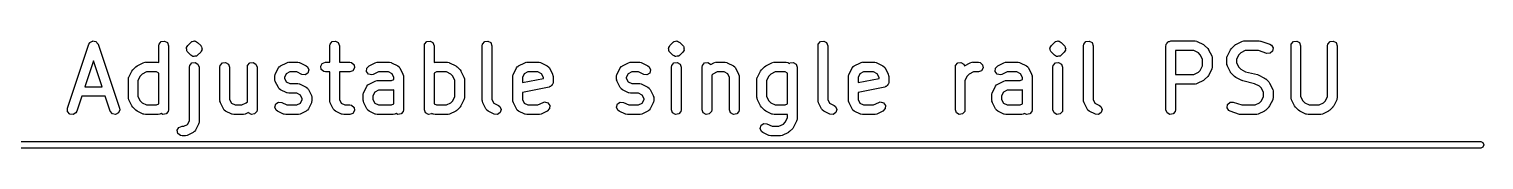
# Model space of a CAD drawing. Extents: x 58.1 to 150, y -119.5 to -80.4.
# Drawn here: x 126.35 to 149.05, y -82.05 to -80.38 of the extents above; entities that cross this region are included whole.
import ezdxf

# ---------------------------------------------------------------- set-up
doc = ezdxf.new("R2010")
doc.units = 0
doc.layers.add('BLACK', color=7, linetype='CONTINUOUS')

msp = doc.modelspace()

# ---------------------------------------------------------------- linework, layer by layer
at = {"layer": 'BLACK', "linetype": 'CONTINUOUS'}
for p, q in [((126.949, -81.4287), (127.282, -80.4287)), ((127.282, -80.4287), (127.295, -80.4058)), ((127.295, -80.4058), (127.297, -80.4046)), ((127.297, -80.4026), (127.318, -80.3913)), ((127.297, -80.4046), (127.297, -80.4026)), ((127.318, -80.3913), (127.339, -80.3789)), ((127.339, -80.3789), (127.341, -80.3792)), ((127.341, -80.3792), (127.343, -80.3782)), ((127.343, -80.3782), (127.366, -80.3829)), ((127.366, -80.3829), (127.389, -80.3864)), ((127.389, -80.3864), (127.391, -80.388)), ((127.391, -80.388), (127.393, -80.3885)), ((127.393, -80.3885), (127.408, -80.4071)), ((127.408, -80.4071), (127.423, -80.4248)), ((127.423, -80.4248), (127.423, -80.427)), ((127.423, -80.427), (127.425, -80.4287)), ((127.425, -80.4287), (127.758, -81.4287)), ((128.374, -80.4524), (128.378, -80.4267)), ((128.374, -80.7143), (128.374, -80.4524)), ((128.378, -80.4267), (128.411, -80.3874)), ((128.411, -80.3874), (128.462, -80.3785)), ((128.462, -80.3785), (128.506, -80.4042)), ((128.506, -80.4042), (128.524, -80.4524)), ((128.524, -80.4524), (128.524, -81.4524)), ((128.803, -80.4935), (128.806, -80.4873)), ((128.808, -80.5123), (128.803, -80.4935)), ((128.805, -80.4806), (128.816, -80.4646)), ((128.806, -80.4873), (128.805, -80.4806)), ((128.809, -80.5317), (128.808, -80.5123)), ((128.815, -80.5398), (128.809, -80.5317)), ((128.816, -80.543), (128.815, -80.5398)), ((128.816, -80.4646), (128.824, -80.447)), ((128.819, -80.5449), (128.816, -80.543)), ((128.824, -80.553), (128.819, -80.5449)), ((128.824, -80.447), (128.872, -80.3993)), ((128.872, -80.6007), (128.824, -80.553)), ((128.872, -80.3993), (128.88, -80.3937)), ((128.88, -80.3937), (128.882, -80.3909)), ((128.882, -80.3909), (128.885, -80.3901)), ((128.885, -80.39), (128.887, -80.3874)), ((128.885, -80.3901), (128.885, -80.39)), ((128.887, -80.3874), (128.889, -80.3871)), ((128.889, -80.3871), (128.893, -80.3844)), ((128.893, -80.3844), (128.913, -80.3827)), ((128.913, -80.3827), (128.932, -80.3777)), ((128.932, -80.3777), (128.935, -80.3791)), ((128.935, -80.3791), (128.938, -80.3785)), ((128.938, -80.3785), (128.941, -80.3802)), ((128.941, -80.3802), (128.944, -80.3799)), ((128.944, -80.3799), (128.96, -80.3911)), ((128.96, -80.3911), (128.978, -80.3993)), ((128.978, -80.3993), (129.026, -80.447)), ((129.026, -80.553), (128.978, -80.6007)), ((129.026, -80.447), (129.031, -80.4551)), ((129.034, -80.5354), (129.026, -80.553)), ((129.031, -80.4551), (129.034, -80.457)), ((129.034, -80.457), (129.035, -80.4602)), ((129.045, -80.5194), (129.034, -80.5354)), ((129.035, -80.4602), (129.041, -80.4683)), ((129.041, -80.4683), (129.042, -80.4877)), ((129.042, -80.4877), (129.047, -80.5065)), ((129.047, -80.5065), (129.044, -80.5127)), ((129.044, -80.5127), (129.045, -80.5194)), ((131.04, -80.4524), (131.045, -80.4267)), ((131.04, -80.7107), (131.04, -80.4524)), ((131.045, -80.4267), (131.078, -80.3874)), ((131.078, -80.3874), (131.129, -80.3785)), ((131.129, -80.3785), (131.173, -80.4042)), ((131.173, -80.4042), (131.19, -80.4524)), ((131.19, -80.4524), (131.19, -80.7107)), ((132.517, -80.4524), (132.521, -80.4267)), ((132.517, -81.4524), (132.517, -80.4524)), ((132.521, -80.4267), (132.554, -80.3874)), ((132.554, -80.3874), (132.605, -80.3785)), ((132.605, -80.3785), (132.649, -80.4042)), ((132.649, -80.4042), (132.667, -80.4524)), ((132.667, -80.4524), (132.667, -80.7147)), ((133.421, -80.4524), (133.426, -80.4267)), ((133.421, -81.3095), (133.421, -80.4524)), ((133.426, -80.4267), (133.459, -80.3874)), ((133.459, -80.3874), (133.509, -80.3785)), ((133.509, -80.3785), (133.554, -80.4042)), ((133.554, -80.4042), (133.571, -80.4524)), ((133.571, -80.4524), (133.571, -81.2918)), ((136.326, -80.4935), (136.329, -80.4873)), ((136.332, -80.5123), (136.326, -80.4935)), ((136.329, -80.4806), (136.34, -80.4646)), ((136.329, -80.4873), (136.329, -80.4806)), ((136.333, -80.5317), (136.332, -80.5123)), ((136.339, -80.5398), (136.333, -80.5317)), ((136.34, -80.543), (136.339, -80.5398)), ((136.34, -80.4646), (136.348, -80.447)), ((136.342, -80.5449), (136.34, -80.543)), ((136.348, -80.553), (136.342, -80.5449)), ((136.348, -80.447), (136.396, -80.3993)), ((136.396, -80.6007), (136.348, -80.553)), ((136.396, -80.3993), (136.404, -80.3937)), ((136.404, -80.3937), (136.406, -80.3909)), ((136.406, -80.3909), (136.409, -80.3901)), ((136.409, -80.39), (136.411, -80.3874)), ((136.409, -80.3901), (136.409, -80.39)), ((136.411, -80.3874), (136.413, -80.3871)), ((136.413, -80.3871), (136.417, -80.3844)), ((136.417, -80.3844), (136.437, -80.3827)), ((136.437, -80.3827), (136.455, -80.3777)), ((136.455, -80.3777), (136.458, -80.3791)), ((136.458, -80.3791), (136.462, -80.3785)), ((136.462, -80.3785), (136.465, -80.3802)), ((136.465, -80.3802), (136.468, -80.3799)), ((136.468, -80.3799), (136.484, -80.3911)), ((136.484, -80.3911), (136.502, -80.3993)), ((136.502, -80.3993), (136.549, -80.447)), ((136.549, -80.553), (136.502, -80.6007)), ((136.549, -80.447), (136.555, -80.4551)), ((136.558, -80.5354), (136.549, -80.553)), ((136.555, -80.4551), (136.558, -80.457)), ((136.558, -80.457), (136.559, -80.4602)), ((136.569, -80.5194), (136.558, -80.5354)), ((136.559, -80.4602), (136.564, -80.4683)), ((136.564, -80.4683), (136.566, -80.4877)), ((136.566, -80.4877), (136.571, -80.5065)), ((136.571, -80.5065), (136.568, -80.5127)), ((136.568, -80.5127), (136.569, -80.5194)), ((138.66, -80.4524), (138.664, -80.4267)), ((138.66, -81.3095), (138.66, -80.4524)), ((138.664, -80.4267), (138.697, -80.3874)), ((138.697, -80.3874), (138.748, -80.3785)), ((138.748, -80.3785), (138.792, -80.4042)), ((138.792, -80.4042), (138.81, -80.4524)), ((138.81, -80.4524), (138.81, -81.2918)), ((142.279, -80.4935), (142.282, -80.4873)), ((142.284, -80.5123), (142.279, -80.4935)), ((142.281, -80.4806), (142.292, -80.4646)), ((142.282, -80.4873), (142.281, -80.4806)), ((142.286, -80.5317), (142.284, -80.5123)), ((142.291, -80.5398), (142.286, -80.5317)), ((142.292, -80.543), (142.291, -80.5398)), ((142.292, -80.4646), (142.301, -80.447)), ((142.295, -80.5449), (142.292, -80.543)), ((142.301, -80.553), (142.295, -80.5449)), ((142.301, -80.447), (142.348, -80.3993)), ((142.348, -80.6007), (142.301, -80.553)), ((142.348, -80.3993), (142.356, -80.3937)), ((142.356, -80.3937), (142.358, -80.3909)), ((142.358, -80.3909), (142.361, -80.3901)), ((142.361, -80.3901), (142.362, -80.39)), ((142.362, -80.39), (142.364, -80.3874)), ((142.364, -80.3874), (142.366, -80.3871)), ((142.366, -80.3871), (142.369, -80.3844)), ((142.369, -80.3844), (142.389, -80.3827)), ((142.389, -80.3827), (142.408, -80.3777)), ((142.408, -80.3777), (142.411, -80.3791)), ((142.411, -80.3791), (142.414, -80.3785)), ((142.414, -80.3785), (142.417, -80.3802)), ((142.417, -80.3802), (142.421, -80.3799)), ((142.421, -80.3799), (142.437, -80.3911)), ((142.437, -80.3911), (142.454, -80.3993)), ((142.454, -80.3993), (142.502, -80.447)), ((142.502, -80.553), (142.454, -80.6007)), ((142.502, -80.447), (142.508, -80.4551)), ((142.51, -80.5354), (142.502, -80.553)), ((142.508, -80.4551), (142.51, -80.457)), ((142.51, -80.457), (142.511, -80.4602)), ((142.521, -80.5194), (142.51, -80.5354)), ((142.511, -80.4602), (142.517, -80.4683)), ((142.517, -80.4683), (142.518, -80.4877)), ((142.518, -80.4877), (142.524, -80.5065)), ((142.524, -80.5065), (142.521, -80.5127)), ((142.521, -80.5127), (142.521, -80.5194)), ((142.802, -80.4524), (142.807, -80.4267)), ((142.802, -81.3095), (142.802, -80.4524)), ((142.807, -80.4267), (142.84, -80.3874)), ((142.84, -80.3874), (142.89, -80.3785)), ((142.89, -80.3785), (142.935, -80.4042)), ((142.935, -80.4042), (142.952, -80.4524)), ((142.952, -80.4524), (142.952, -81.2918)), ((144.088, -80.4524), (144.09, -80.4426)), ((144.088, -81.4524), (144.088, -80.4524)), ((144.089, -80.4394), (144.091, -80.4365)), ((144.09, -80.4426), (144.089, -80.4394)), ((144.091, -80.4365), (144.093, -80.4267)), ((144.093, -80.4267), (144.105, -80.4118)), ((144.105, -80.4118), (144.115, -80.3949)), ((144.115, -80.3949), (144.121, -80.3926)), ((144.121, -80.3926), (144.126, -80.3874)), ((144.126, -80.3874), (144.145, -80.384)), ((144.145, -80.384), (144.163, -80.3774)), ((144.163, -80.3774), (144.544, -80.3774)), ((144.238, -80.5274), (144.238, -80.9012)), ((144.526, -80.5274), (144.238, -80.5274)), ((144.595, -80.5616), (144.526, -80.5274)), ((144.544, -80.3774), (144.57, -80.3819)), ((144.57, -80.3819), (144.573, -80.3848)), ((144.573, -80.3848), (144.578, -80.3853)), ((144.578, -80.3853), (144.673, -80.4329)), ((144.625, -80.592), (144.595, -80.5616)), ((144.673, -80.4329), (144.691, -80.4463)), ((144.691, -80.4463), (144.692, -80.447)), ((144.692, -80.447), (144.74, -80.4946)), ((144.74, -80.4946), (144.753, -80.513)), ((144.753, -80.513), (144.754, -80.5141)), ((144.754, -80.5141), (144.802, -80.6093)), ((145.048, -80.6093), (145.096, -80.5141)), ((145.096, -80.5141), (145.109, -80.4961)), ((145.109, -80.4961), (145.11, -80.4946)), ((145.11, -80.4946), (145.158, -80.447)), ((145.158, -80.447), (145.176, -80.4341)), ((145.176, -80.4341), (145.177, -80.4329)), ((145.177, -80.4329), (145.272, -80.3853)), ((145.255, -80.5616), (145.225, -80.592)), ((145.324, -80.5274), (145.255, -80.5616)), ((145.272, -80.3853), (145.297, -80.3779)), ((145.297, -80.3779), (145.302, -80.3789)), ((145.302, -80.3789), (145.306, -80.3774)), ((145.306, -80.3774), (145.544, -80.3774)), ((145.532, -80.5274), (145.324, -80.5274)), ((145.663, -80.5712), (145.532, -80.5274)), ((145.544, -80.3774), (145.566, -80.3813)), ((145.566, -80.3813), (145.568, -80.3812)), ((145.568, -80.3812), (145.711, -80.4288)), ((145.714, -80.5697), (145.663, -80.5712)), ((145.711, -80.4288), (145.734, -80.4413)), ((145.753, -80.5357), (145.714, -80.5697)), ((145.734, -80.4413), (145.76, -80.485)), ((145.76, -80.485), (145.753, -80.5357)), ((146.04, -80.4524), (146.045, -80.4267)), ((146.04, -81.2619), (146.04, -80.4524)), ((146.045, -80.4267), (146.078, -80.3874)), ((146.078, -80.3874), (146.129, -80.3785)), ((146.129, -80.3785), (146.173, -80.4042)), ((146.173, -80.4042), (146.19, -80.4524)), ((146.19, -80.4524), (146.19, -81.2442)), ((146.612, -80.4524), (146.616, -80.4267)), ((146.612, -81.2442), (146.612, -80.4524)), ((146.616, -80.4267), (146.649, -80.3874)), ((146.649, -80.3874), (146.7, -80.3785)), ((146.7, -80.3785), (146.744, -80.4042)), ((146.744, -80.4042), (146.762, -80.4524)), ((146.762, -80.4524), (146.762, -81.2619)), ((127.354, -80.6895), (127.22, -81.0917)), ((127.488, -81.0917), (127.354, -80.6895)), ((127.967, -80.8279), (128.015, -80.7803)), ((128.015, -80.7803), (128.033, -80.7674)), ((128.033, -80.7674), (128.034, -80.7663)), ((128.034, -80.7663), (128.13, -80.7186)), ((128.13, -80.7186), (128.155, -80.7112)), ((128.155, -80.7112), (128.159, -80.7122)), ((128.159, -80.7122), (128.163, -80.7107)), ((128.163, -80.7107), (128.354, -80.7107)), ((128.354, -80.7107), (128.374, -80.7143)), ((128.85, -80.7857), (128.855, -80.7601)), ((128.85, -81.6252), (128.85, -80.7857)), ((128.855, -80.7601), (128.887, -80.7208)), ((128.89, -80.6089), (128.872, -80.6007)), ((128.887, -80.7208), (128.938, -80.7119)), ((128.906, -80.6201), (128.89, -80.6089)), ((128.909, -80.6198), (128.906, -80.6201)), ((128.912, -80.6215), (128.909, -80.6198)), ((128.915, -80.6209), (128.912, -80.6215)), ((128.918, -80.6223), (128.915, -80.6209)), ((128.937, -80.6173), (128.918, -80.6223)), ((128.957, -80.6156), (128.937, -80.6173)), ((128.938, -80.7119), (128.982, -80.7375)), ((128.961, -80.6129), (128.957, -80.6156)), ((128.963, -80.6126), (128.961, -80.6129)), ((128.965, -80.61), (128.963, -80.6126)), ((128.968, -80.6091), (128.965, -80.6099)), ((128.965, -80.6099), (128.965, -80.61)), ((128.97, -80.6063), (128.968, -80.6091)), ((128.978, -80.6007), (128.97, -80.6063)), ((128.982, -80.7375), (129, -80.7857)), ((129, -80.7857), (129, -81.6429)), ((129.326, -80.7857), (129.331, -80.7601)), ((129.326, -81.3095), (129.326, -80.7857)), ((129.331, -80.7601), (129.364, -80.7208)), ((129.364, -80.7208), (129.414, -80.7119)), ((129.414, -80.7119), (129.459, -80.7375)), ((129.459, -80.7375), (129.476, -80.7857)), ((129.476, -80.7857), (129.476, -81.2918)), ((129.755, -80.7857), (129.759, -80.7601)), ((129.755, -81.3261), (129.755, -80.7857)), ((129.759, -80.7601), (129.792, -80.7208)), ((129.792, -80.7208), (129.843, -80.7119)), ((129.843, -80.7119), (129.887, -80.7375)), ((129.887, -80.7375), (129.905, -80.7857)), ((129.905, -80.7857), (129.905, -81.4524)), ((130.191, -80.895), (130.239, -80.7998)), ((130.239, -80.7998), (130.254, -80.7789)), ((130.254, -80.7789), (130.265, -80.7744)), ((130.265, -80.7744), (130.272, -80.7663)), ((130.272, -80.7663), (130.368, -80.7186)), ((130.368, -80.7186), (130.393, -80.7112)), ((130.393, -80.7112), (130.397, -80.7122)), ((130.397, -80.7122), (130.401, -80.7107)), ((130.401, -80.7107), (130.544, -80.7107)), ((130.544, -80.7107), (130.57, -80.7152)), ((130.57, -80.7152), (130.573, -80.7181)), ((130.573, -80.7181), (130.578, -80.7186)), ((130.578, -80.7186), (130.673, -80.7663)), ((130.673, -80.7663), (130.694, -80.7818)), ((130.694, -80.7818), (130.714, -80.8288)), ((130.899, -80.7727), (130.924, -80.7283)), ((130.908, -80.8232), (130.899, -80.7727)), ((130.924, -80.7283), (130.973, -80.7107)), ((130.973, -80.7107), (131.04, -80.7107)), ((131.19, -80.7107), (131.354, -80.7107)), ((131.354, -80.7107), (131.379, -80.7152)), ((131.379, -80.7152), (131.419, -80.7482)), ((131.427, -80.7987), (131.402, -80.8432)), ((131.419, -80.7482), (131.427, -80.7987)), ((131.615, -80.8547), (131.618, -80.8035)), ((131.618, -80.8035), (131.653, -80.7663)), ((131.653, -80.7663), (131.749, -80.7186)), ((131.749, -80.7186), (131.774, -80.7112)), ((131.774, -80.7112), (131.778, -80.7122)), ((131.778, -80.7122), (131.782, -80.7107)), ((131.782, -80.7107), (131.973, -80.7107)), ((131.973, -80.7107), (131.998, -80.7152)), ((131.998, -80.7152), (132.002, -80.7181)), ((132.002, -80.7181), (132.006, -80.7186)), ((132.006, -80.7186), (132.101, -80.7663)), ((132.101, -80.7663), (132.122, -80.7818)), ((132.122, -80.7818), (132.127, -80.7921)), ((132.127, -80.7921), (132.135, -80.7998)), ((132.135, -80.7998), (132.183, -80.895)), ((132.667, -80.7147), (132.678, -80.7112)), ((132.678, -80.7112), (132.683, -80.7122)), ((132.683, -80.7122), (132.687, -80.7107)), ((132.687, -80.7107), (132.877, -80.7107)), ((132.877, -80.7107), (132.903, -80.7152)), ((132.903, -80.7152), (132.906, -80.7181)), ((132.906, -80.7181), (132.911, -80.7186)), ((132.911, -80.7186), (133.006, -80.7663)), ((133.006, -80.7663), (133.024, -80.7796)), ((133.024, -80.7796), (133.026, -80.7803)), ((133.026, -80.7803), (133.073, -80.8279)), ((133.906, -80.895), (133.953, -80.7998)), ((133.953, -80.7998), (133.969, -80.7789)), ((133.969, -80.7789), (133.979, -80.7744)), ((133.979, -80.7744), (133.987, -80.7663)), ((133.987, -80.7663), (134.082, -80.7186)), ((134.082, -80.7186), (134.107, -80.7112)), ((134.107, -80.7112), (134.111, -80.7122)), ((134.111, -80.7122), (134.115, -80.7107)), ((134.115, -80.7107), (134.306, -80.7107)), ((134.306, -80.7107), (134.332, -80.7152)), ((134.332, -80.7152), (134.335, -80.7181)), ((134.335, -80.7181), (134.339, -80.7186)), ((134.339, -80.7186), (134.435, -80.7663)), ((134.435, -80.7663), (134.456, -80.7818)), ((134.456, -80.7818), (134.46, -80.7921)), ((134.46, -80.7921), (134.468, -80.7998)), ((134.468, -80.7998), (134.516, -80.895)), ((135.525, -80.895), (135.572, -80.7998)), ((135.572, -80.7998), (135.588, -80.7789)), ((135.588, -80.7789), (135.598, -80.7744)), ((135.598, -80.7744), (135.606, -80.7663)), ((135.606, -80.7663), (135.701, -80.7186)), ((135.701, -80.7186), (135.726, -80.7112)), ((135.726, -80.7112), (135.73, -80.7122)), ((135.73, -80.7122), (135.735, -80.7107)), ((135.735, -80.7107), (135.877, -80.7107)), ((135.877, -80.7107), (135.903, -80.7152)), ((135.903, -80.7152), (135.906, -80.7181)), ((135.906, -80.7181), (135.911, -80.7186)), ((135.911, -80.7186), (136.006, -80.7663)), ((136.006, -80.7663), (136.027, -80.7818)), ((136.027, -80.7818), (136.047, -80.8288)), ((136.374, -80.7857), (136.378, -80.7601)), ((136.374, -81.4524), (136.374, -80.7857)), ((136.378, -80.7601), (136.411, -80.7208)), ((136.413, -80.6089), (136.396, -80.6007)), ((136.411, -80.7208), (136.462, -80.7119)), ((136.429, -80.6201), (136.413, -80.6089)), ((136.433, -80.6198), (136.429, -80.6201)), ((136.436, -80.6215), (136.433, -80.6198)), ((136.439, -80.6209), (136.436, -80.6215)), ((136.442, -80.6223), (136.439, -80.6209)), ((136.461, -80.6173), (136.442, -80.6223)), ((136.481, -80.6156), (136.461, -80.6173)), ((136.462, -80.7119), (136.506, -80.7375)), ((136.484, -80.6129), (136.481, -80.6156)), ((136.486, -80.6126), (136.484, -80.6129)), ((136.488, -80.61), (136.486, -80.6126)), ((136.489, -80.6099), (136.488, -80.61)), ((136.492, -80.6091), (136.489, -80.6099)), ((136.494, -80.6063), (136.492, -80.6091)), ((136.502, -80.6007), (136.494, -80.6063)), ((136.506, -80.7375), (136.524, -80.7857)), ((136.524, -80.7857), (136.524, -81.4524)), ((136.85, -80.7857), (136.855, -80.7601)), ((136.85, -81.4524), (136.85, -80.7857)), ((136.855, -80.7601), (136.887, -80.7208)), ((136.887, -80.7208), (136.938, -80.7119)), ((136.938, -80.7119), (136.982, -80.7375)), ((136.982, -80.7375), (136.985, -80.7435)), ((136.985, -80.7435), (137.034, -80.7186)), ((137.034, -80.7186), (137.059, -80.7112)), ((137.059, -80.7112), (137.064, -80.7122)), ((137.064, -80.7122), (137.068, -80.7107)), ((137.068, -80.7107), (137.211, -80.7107)), ((137.211, -80.7107), (137.236, -80.7152)), ((137.236, -80.7152), (137.24, -80.7181)), ((137.24, -80.7181), (137.244, -80.7186)), ((137.244, -80.7186), (137.339, -80.7663)), ((137.339, -80.7663), (137.36, -80.7818)), ((137.36, -80.7818), (137.365, -80.7921)), ((137.365, -80.7921), (137.373, -80.7998)), ((137.373, -80.7998), (137.421, -80.895)), ((137.777, -80.8279), (137.824, -80.7803)), ((137.824, -80.7803), (137.843, -80.7674)), ((137.843, -80.7674), (137.844, -80.7663)), ((137.844, -80.7663), (137.939, -80.7186)), ((137.939, -80.7186), (137.964, -80.7112)), ((137.964, -80.7112), (137.968, -80.7122)), ((137.968, -80.7122), (137.973, -80.7107)), ((137.973, -80.7107), (138.163, -80.7107)), ((138.163, -80.7107), (138.189, -80.7152)), ((138.189, -80.7152), (138.192, -80.7181)), ((138.192, -80.7181), (138.197, -80.7186)), ((138.197, -80.7186), (138.215, -80.7278)), ((138.215, -80.7278), (138.221, -80.7208)), ((138.221, -80.7208), (138.271, -80.7119)), ((138.271, -80.7119), (138.316, -80.7375)), ((138.316, -80.7375), (138.333, -80.7857)), ((138.333, -80.7857), (138.333, -81.5952)), ((139.144, -80.895), (139.191, -80.7998)), ((139.191, -80.7998), (139.207, -80.7789)), ((139.207, -80.7789), (139.217, -80.7744)), ((139.217, -80.7744), (139.225, -80.7663)), ((139.225, -80.7663), (139.32, -80.7186)), ((139.32, -80.7186), (139.345, -80.7112)), ((139.345, -80.7112), (139.349, -80.7122)), ((139.349, -80.7122), (139.354, -80.7107)), ((139.354, -80.7107), (139.544, -80.7107)), ((139.544, -80.7107), (139.57, -80.7152)), ((139.57, -80.7152), (139.573, -80.7181)), ((139.573, -80.7181), (139.578, -80.7186)), ((139.578, -80.7186), (139.673, -80.7663)), ((139.673, -80.7663), (139.694, -80.7818)), ((139.694, -80.7818), (139.698, -80.7921)), ((139.698, -80.7921), (139.706, -80.7998)), ((139.706, -80.7998), (139.754, -80.895)), ((140.802, -80.7857), (140.807, -80.7601)), ((140.802, -81.4524), (140.802, -80.7857)), ((140.807, -80.7601), (140.84, -80.7208)), ((140.84, -80.7208), (140.89, -80.7119)), ((140.89, -80.7119), (140.935, -80.7375)), ((140.935, -80.7375), (140.944, -80.7636)), ((140.944, -80.7636), (141.034, -80.7186)), ((141.034, -80.7186), (141.059, -80.7112)), ((141.059, -80.7112), (141.064, -80.7122)), ((141.064, -80.7122), (141.068, -80.7107)), ((141.068, -80.7107), (141.163, -80.7107)), ((141.163, -80.7107), (141.189, -80.7152)), ((141.189, -80.7152), (141.228, -80.7482)), ((141.237, -80.7987), (141.211, -80.8432)), ((141.228, -80.7482), (141.237, -80.7987)), ((141.425, -80.8547), (141.428, -80.8035)), ((141.428, -80.8035), (141.463, -80.7663)), ((141.463, -80.7663), (141.558, -80.7186)), ((141.558, -80.7186), (141.583, -80.7112)), ((141.583, -80.7112), (141.587, -80.7122)), ((141.587, -80.7122), (141.592, -80.7107)), ((141.592, -80.7107), (141.782, -80.7107)), ((141.782, -80.7107), (141.808, -80.7152)), ((141.808, -80.7152), (141.811, -80.7181)), ((141.811, -80.7181), (141.816, -80.7186)), ((141.816, -80.7186), (141.911, -80.7663)), ((141.911, -80.7663), (141.932, -80.7818)), ((141.932, -80.7818), (141.936, -80.7921)), ((141.936, -80.7921), (141.944, -80.7998)), ((141.944, -80.7998), (141.992, -80.895)), ((142.326, -80.7857), (142.331, -80.7601)), ((142.326, -81.4524), (142.326, -80.7857)), ((142.331, -80.7601), (142.364, -80.7208)), ((142.366, -80.6089), (142.348, -80.6007)), ((142.364, -80.7208), (142.414, -80.7119)), ((142.382, -80.6201), (142.366, -80.6089)), ((142.385, -80.6198), (142.382, -80.6201)), ((142.388, -80.6215), (142.385, -80.6198)), ((142.392, -80.6209), (142.388, -80.6215)), ((142.395, -80.6223), (142.392, -80.6209)), ((142.413, -80.6173), (142.395, -80.6223)), ((142.433, -80.6156), (142.413, -80.6173)), ((142.414, -80.7119), (142.459, -80.7375)), ((142.437, -80.6129), (142.433, -80.6156)), ((142.439, -80.6126), (142.437, -80.6129)), ((142.441, -80.61), (142.439, -80.6126)), ((142.444, -80.6091), (142.441, -80.6099)), ((142.441, -80.6099), (142.441, -80.61)), ((142.446, -80.6063), (142.444, -80.6091)), ((142.454, -80.6007), (142.446, -80.6063)), ((142.459, -80.7375), (142.476, -80.7857)), ((142.476, -80.7857), (142.476, -81.4524)), ((144.66, -80.6606), (144.625, -80.592)), ((144.625, -80.8365), (144.66, -80.768)), ((144.66, -80.768), (144.66, -80.6606)), ((144.802, -80.6093), (144.809, -80.6343)), ((144.805, -80.8114), (144.802, -80.8148)), ((144.802, -80.8148), (144.802, -80.8193)), ((144.81, -80.7857), (144.805, -80.8114)), ((144.809, -80.6343), (144.808, -80.6386)), ((144.808, -80.6386), (144.81, -80.6429)), ((144.81, -80.6429), (144.81, -80.7857)), ((145.04, -80.6429), (145.045, -80.6172)), ((145.04, -80.7381), (145.04, -80.6429)), ((145.042, -80.7423), (145.04, -80.7381)), ((145.041, -80.7467), (145.042, -80.7423)), ((145.048, -80.7716), (145.041, -80.7467)), ((145.045, -80.6172), (145.048, -80.6138)), ((145.048, -80.6138), (145.048, -80.6093)), ((145.096, -80.8669), (145.048, -80.7716)), ((145.225, -80.592), (145.19, -80.6606)), ((145.19, -80.6606), (145.19, -80.7204)), ((145.19, -80.7204), (145.225, -80.7889)), ((145.225, -80.7889), (145.255, -80.8193)), ((127.898, -80.9762), (127.902, -80.9505)), ((127.898, -81.2619), (127.898, -80.9762)), ((127.902, -80.9505), (127.905, -80.9471)), ((127.905, -80.9471), (127.906, -80.9426)), ((127.906, -80.9426), (127.953, -80.8474)), ((127.953, -80.8474), (127.967, -80.8294)), ((127.967, -80.8294), (127.967, -80.8279)), ((128.082, -80.9254), (128.048, -80.9939)), ((128.048, -80.9939), (128.048, -81.2442)), ((128.112, -80.895), (128.082, -80.9254)), ((128.181, -80.8607), (128.112, -80.895)), ((128.336, -80.8607), (128.181, -80.8607)), ((128.374, -80.8797), (128.336, -80.8607)), ((128.374, -81.3584), (128.374, -80.8797)), ((130.183, -80.9286), (130.188, -80.9029)), ((130.183, -80.9762), (130.183, -80.9286)), ((130.185, -80.9804), (130.183, -80.9762)), ((130.184, -80.9848), (130.185, -80.9804)), ((130.191, -81.0097), (130.184, -80.9848)), ((130.188, -80.9029), (130.191, -80.8995)), ((130.191, -80.8995), (130.191, -80.895)), ((130.239, -81.105), (130.191, -81.0097)), ((130.362, -80.8892), (130.333, -80.9463)), ((130.333, -80.9463), (130.333, -80.9585)), ((130.333, -80.9585), (130.362, -81.0155)), ((130.419, -80.8607), (130.362, -80.8892)), ((130.362, -81.0155), (130.419, -81.044)), ((130.526, -80.8607), (130.419, -80.8607)), ((130.606, -80.9004), (130.526, -80.8607)), ((130.657, -80.9063), (130.606, -80.9004)), ((130.7, -80.878), (130.657, -80.9063)), ((130.714, -80.8288), (130.7, -80.878)), ((130.947, -80.8562), (130.908, -80.8232)), ((130.973, -80.8607), (130.947, -80.8562)), ((131.04, -80.8607), (130.973, -80.8607)), ((131.04, -81.3095), (131.04, -80.8607)), ((131.354, -80.8607), (131.19, -80.8607)), ((131.19, -80.8607), (131.19, -81.2918)), ((131.402, -80.8432), (131.354, -80.8607)), ((131.646, -80.8959), (131.615, -80.8547)), ((131.695, -80.9078), (131.646, -80.8959)), ((131.653, -81.052), (131.749, -81.0043)), ((131.72, -80.9004), (131.695, -80.9078)), ((131.8, -80.8607), (131.72, -80.9004)), ((131.749, -81.0043), (131.774, -80.9969)), ((131.774, -80.9969), (131.778, -80.998)), ((131.778, -80.998), (131.782, -80.9964)), ((131.782, -80.9964), (132.003, -80.9964)), ((131.955, -80.8607), (131.8, -80.8607)), ((132.012, -80.8892), (131.955, -80.8607)), ((132.003, -80.9964), (132.04, -80.9775)), ((132.04, -80.9463), (132.012, -80.8892)), ((132.04, -80.9775), (132.04, -80.9463)), ((132.183, -80.895), (132.19, -80.92)), ((132.19, -80.92), (132.189, -80.9244)), ((132.189, -80.9244), (132.19, -80.9286)), ((132.19, -80.9286), (132.19, -81.4524)), ((132.705, -80.8607), (132.667, -80.8797)), ((132.667, -80.8797), (132.667, -81.3584)), ((132.86, -80.8607), (132.705, -80.8607)), ((132.928, -80.895), (132.86, -80.8607)), ((132.959, -80.9254), (132.928, -80.895)), ((132.993, -80.9939), (132.959, -80.9254)), ((132.993, -81.2442), (132.993, -80.9939)), ((133.073, -80.8279), (133.086, -80.8463)), ((133.086, -80.8463), (133.087, -80.8474)), ((133.087, -80.8474), (133.135, -80.9426)), ((133.135, -80.9426), (133.142, -80.9676)), ((133.142, -80.9676), (133.141, -80.972)), ((133.141, -80.972), (133.143, -80.9762)), ((133.143, -80.9762), (133.143, -81.2619)), ((133.898, -80.9286), (133.902, -80.9029)), ((133.898, -81.3095), (133.898, -80.9286)), ((133.902, -80.9029), (133.905, -80.8995)), ((133.905, -80.8995), (133.906, -80.895)), ((134.076, -80.8892), (134.048, -80.9463)), ((134.048, -80.9463), (134.048, -81.0276)), ((134.048, -81.0276), (134.374, -80.9623)), ((134.133, -80.8607), (134.076, -80.8892)), ((134.288, -80.8607), (134.133, -80.8607)), ((134.345, -80.8892), (134.288, -80.8607)), ((134.374, -80.9463), (134.345, -80.8892)), ((134.374, -80.9623), (134.374, -80.9463)), ((134.516, -80.895), (134.523, -80.92)), ((134.524, -81.0238), (134.519, -81.0495)), ((134.523, -80.92), (134.522, -80.9244)), ((134.522, -80.9244), (134.524, -80.9286)), ((134.524, -80.9286), (134.524, -81.0238)), ((135.517, -80.9286), (135.521, -80.9029)), ((135.517, -80.9762), (135.517, -80.9286)), ((135.518, -80.9804), (135.517, -80.9762)), ((135.517, -80.9848), (135.518, -80.9804)), ((135.525, -81.0097), (135.517, -80.9848)), ((135.521, -80.9029), (135.524, -80.8995)), ((135.524, -80.8995), (135.525, -80.895)), ((135.572, -81.105), (135.525, -81.0097)), ((135.695, -80.8892), (135.667, -80.9463)), ((135.667, -80.9463), (135.667, -80.9585)), ((135.667, -80.9585), (135.695, -81.0155)), ((135.752, -80.8607), (135.695, -80.8892)), ((135.695, -81.0155), (135.752, -81.044)), ((135.86, -80.8607), (135.752, -80.8607)), ((135.939, -80.9004), (135.86, -80.8607)), ((135.99, -80.9063), (135.939, -80.9004)), ((136.033, -80.878), (135.99, -80.9063)), ((136.047, -80.8288), (136.033, -80.878)), ((137.017, -80.895), (137, -80.912)), ((137, -80.912), (137, -81.4524)), ((137.086, -80.8607), (137.017, -80.895)), ((137.193, -80.8607), (137.086, -80.8607)), ((137.25, -80.8892), (137.193, -80.8607)), ((137.279, -80.9463), (137.25, -80.8892)), ((137.279, -81.4524), (137.279, -80.9463)), ((137.421, -80.895), (137.428, -80.92)), ((137.428, -80.92), (137.427, -80.9244)), ((137.427, -80.9244), (137.429, -80.9286)), ((137.429, -80.9286), (137.429, -81.4524)), ((137.707, -80.9762), (137.712, -80.9505)), ((137.707, -81.2619), (137.707, -80.9762)), ((137.712, -80.9505), (137.715, -80.9471)), ((137.715, -80.9426), (137.763, -80.8474)), ((137.715, -80.9471), (137.715, -80.9426)), ((137.763, -80.8474), (137.776, -80.8294)), ((137.776, -80.8294), (137.777, -80.8279)), ((137.891, -80.9254), (137.857, -80.9939)), ((137.857, -80.9939), (137.857, -81.2442)), ((137.922, -80.895), (137.891, -80.9254)), ((137.99, -80.8607), (137.922, -80.895)), ((138.145, -80.8607), (137.99, -80.8607)), ((138.183, -80.8797), (138.145, -80.8607)), ((138.183, -81.3584), (138.183, -80.8797)), ((139.136, -80.9286), (139.14, -80.9029)), ((139.136, -81.3095), (139.136, -80.9286)), ((139.14, -80.9029), (139.143, -80.8995)), ((139.143, -80.8995), (139.144, -80.895)), ((139.314, -80.8892), (139.286, -80.9463)), ((139.286, -80.9463), (139.286, -81.0276)), ((139.286, -81.0276), (139.612, -80.9623)), ((139.371, -80.8607), (139.314, -80.8892)), ((139.526, -80.8607), (139.371, -80.8607)), ((139.583, -80.8892), (139.526, -80.8607)), ((139.612, -80.9463), (139.583, -80.8892)), ((139.612, -80.9623), (139.612, -80.9463)), ((139.754, -80.895), (139.761, -80.92)), ((139.762, -81.0238), (139.757, -81.0495)), ((139.761, -80.92), (139.76, -80.9244)), ((139.76, -80.9244), (139.762, -80.9286)), ((139.762, -80.9286), (139.762, -81.0238)), ((140.987, -80.9254), (140.952, -80.9939)), ((140.952, -80.9939), (140.952, -81.4524)), ((141.017, -80.895), (140.987, -80.9254)), ((141.086, -80.8607), (141.017, -80.895)), ((141.163, -80.8607), (141.086, -80.8607)), ((141.211, -80.8432), (141.163, -80.8607)), ((141.455, -80.8959), (141.425, -80.8547)), ((141.505, -80.9078), (141.455, -80.8959)), ((141.463, -81.052), (141.558, -81.0043)), ((141.53, -80.9004), (141.505, -80.9078)), ((141.609, -80.8607), (141.53, -80.9004)), ((141.558, -81.0043), (141.583, -80.9969)), ((141.583, -80.9969), (141.587, -80.998)), ((141.587, -80.998), (141.592, -80.9964)), ((141.592, -80.9964), (141.812, -80.9964)), ((141.764, -80.8607), (141.609, -80.8607)), ((141.821, -80.8892), (141.764, -80.8607)), ((141.812, -80.9964), (141.85, -80.9775)), ((141.85, -80.9463), (141.821, -80.8892)), ((141.85, -80.9775), (141.85, -80.9463)), ((141.992, -80.895), (142, -80.92)), ((142, -80.92), (141.998, -80.9244)), ((141.998, -80.9244), (142, -80.9286)), ((142, -80.9286), (142, -81.4524)), ((144.238, -80.9012), (144.526, -80.9012)), ((144.526, -80.9012), (144.595, -80.8669)), ((144.578, -81.0433), (144.553, -81.0507)), ((144.673, -80.9957), (144.578, -81.0433)), ((144.595, -80.8669), (144.625, -80.8365)), ((144.674, -80.9945), (144.673, -80.9957)), ((144.692, -80.9816), (144.674, -80.9945)), ((144.74, -80.934), (144.692, -80.9816)), ((144.741, -80.9325), (144.74, -80.934)), ((144.754, -80.9145), (144.741, -80.9325)), ((144.802, -80.8193), (144.754, -80.9145)), ((145.097, -80.868), (145.096, -80.8669)), ((145.11, -80.8864), (145.097, -80.868)), ((145.158, -80.934), (145.11, -80.8864)), ((145.159, -80.9347), (145.158, -80.934)), ((145.177, -80.948), (145.159, -80.9347)), ((145.272, -80.9957), (145.177, -80.948)), ((145.255, -80.8193), (145.332, -80.8578)), ((145.276, -80.9961), (145.272, -80.9957)), ((145.288, -81.0013), (145.276, -80.9961)), ((145.47, -81.047), (145.288, -81.0013)), ((145.332, -80.8578), (145.515, -80.9034)), ((145.515, -80.9034), (145.526, -80.9087)), ((145.526, -80.9087), (145.53, -80.9091)), ((145.53, -80.9091), (145.625, -80.9567)), ((145.625, -80.9567), (145.643, -80.9701)), ((145.643, -80.9701), (145.645, -80.9708)), ((145.645, -80.9708), (145.692, -81.0184)), ((145.692, -81.0184), (145.705, -81.0368)), ((145.705, -81.0368), (145.706, -81.0379)), ((145.706, -81.0379), (145.754, -81.1331)), ((127.17, -81.2417), (127.091, -81.4761)), ((127.538, -81.2417), (127.17, -81.2417)), ((127.22, -81.0917), (127.488, -81.0917)), ((127.616, -81.4761), (127.538, -81.2417)), ((127.899, -81.2661), (127.898, -81.2619)), ((127.898, -81.2705), (127.899, -81.2661)), ((127.906, -81.2954), (127.898, -81.2705)), ((128.048, -81.2442), (128.082, -81.3127)), ((130.247, -81.1127), (130.239, -81.105)), ((130.251, -81.123), (130.247, -81.1127)), ((130.272, -81.1385), (130.251, -81.123)), ((130.368, -81.1861), (130.272, -81.1385)), ((130.372, -81.1866), (130.368, -81.1861)), ((130.376, -81.1895), (130.372, -81.1866)), ((130.401, -81.194), (130.376, -81.1895)), ((130.526, -81.194), (130.401, -81.194)), ((130.419, -81.044), (130.544, -81.044)), ((130.583, -81.2226), (130.526, -81.194)), ((130.544, -81.044), (130.57, -81.0486)), ((130.57, -81.0486), (130.573, -81.0515)), ((130.573, -81.0515), (130.578, -81.052)), ((130.578, -81.052), (130.673, -81.0996)), ((130.612, -81.2796), (130.583, -81.2226)), ((130.673, -81.0996), (130.694, -81.1151)), ((130.694, -81.1151), (130.698, -81.1254)), ((130.698, -81.1254), (130.706, -81.1331)), ((130.706, -81.1331), (130.754, -81.2284)), ((130.754, -81.2284), (130.761, -81.2533)), ((130.761, -81.2533), (130.76, -81.2577)), ((130.76, -81.2577), (130.762, -81.2619)), ((130.762, -81.2619), (130.762, -81.3095)), ((131.564, -81.2143), (131.569, -81.1886)), ((131.564, -81.3095), (131.564, -81.2143)), ((131.569, -81.1886), (131.572, -81.1852)), ((131.572, -81.1807), (131.62, -81.0855)), ((131.572, -81.1852), (131.572, -81.1807)), ((131.62, -81.0855), (131.635, -81.0646)), ((131.635, -81.0646), (131.646, -81.0601)), ((131.646, -81.0601), (131.653, -81.052)), ((131.743, -81.1749), (131.714, -81.232)), ((131.714, -81.232), (131.714, -81.2918)), ((131.8, -81.1464), (131.743, -81.1749)), ((132.02, -81.1464), (131.8, -81.1464)), ((132.024, -81.1449), (132.02, -81.1464)), ((132.029, -81.1459), (132.024, -81.1449)), ((132.04, -81.1425), (132.029, -81.1459)), ((132.04, -81.3584), (132.04, -81.1425)), ((132.959, -81.3127), (132.993, -81.2442)), ((133.143, -81.2619), (133.138, -81.2876)), ((134.464, -81.0974), (134.048, -81.1805)), ((134.048, -81.1805), (134.048, -81.2918)), ((134.474, -81.0909), (134.464, -81.0974)), ((134.486, -81.0888), (134.474, -81.0909)), ((134.495, -81.078), (134.486, -81.0888)), ((134.507, -81.0707), (134.495, -81.078)), ((134.511, -81.059), (134.507, -81.0707)), ((134.519, -81.0495), (134.511, -81.059)), ((135.58, -81.1127), (135.572, -81.105)), ((135.585, -81.123), (135.58, -81.1127)), ((135.606, -81.1385), (135.585, -81.123)), ((135.701, -81.1861), (135.606, -81.1385)), ((135.705, -81.1866), (135.701, -81.1861)), ((135.709, -81.1895), (135.705, -81.1866)), ((135.735, -81.194), (135.709, -81.1895)), ((135.86, -81.194), (135.735, -81.194)), ((135.752, -81.044), (135.877, -81.044)), ((135.917, -81.2226), (135.86, -81.194)), ((135.877, -81.044), (135.903, -81.0486)), ((135.903, -81.0486), (135.906, -81.0515)), ((135.906, -81.0515), (135.911, -81.052)), ((135.911, -81.052), (136.006, -81.0996)), ((135.945, -81.2796), (135.917, -81.2226)), ((136.006, -81.0996), (136.027, -81.1151)), ((136.027, -81.1151), (136.032, -81.1254)), ((136.032, -81.1254), (136.04, -81.1331)), ((136.04, -81.1331), (136.087, -81.2284)), ((136.087, -81.2284), (136.095, -81.2533)), ((136.095, -81.2533), (136.094, -81.2577)), ((136.094, -81.2577), (136.095, -81.2619)), ((136.095, -81.2619), (136.095, -81.3095)), ((137.709, -81.2661), (137.707, -81.2619)), ((137.708, -81.2705), (137.709, -81.2661)), ((137.715, -81.2954), (137.708, -81.2705)), ((137.857, -81.2442), (137.891, -81.3127)), ((139.702, -81.0974), (139.286, -81.1805)), ((139.286, -81.1805), (139.286, -81.2918)), ((139.712, -81.0909), (139.702, -81.0974)), ((139.724, -81.0888), (139.712, -81.0909)), ((139.733, -81.078), (139.724, -81.0888)), ((139.745, -81.0707), (139.733, -81.078)), ((139.749, -81.059), (139.745, -81.0707)), ((139.757, -81.0495), (139.749, -81.059)), ((141.374, -81.2143), (141.378, -81.1886)), ((141.374, -81.3095), (141.374, -81.2143)), ((141.378, -81.1886), (141.381, -81.1852)), ((141.381, -81.1852), (141.382, -81.1807)), ((141.382, -81.1807), (141.429, -81.0855)), ((141.429, -81.0855), (141.445, -81.0646)), ((141.445, -81.0646), (141.455, -81.0601)), ((141.455, -81.0601), (141.463, -81.052)), ((141.552, -81.1749), (141.524, -81.232)), ((141.524, -81.232), (141.524, -81.2918)), ((141.609, -81.1464), (141.552, -81.1749)), ((141.83, -81.1464), (141.609, -81.1464)), ((141.834, -81.1449), (141.83, -81.1464)), ((141.838, -81.1459), (141.834, -81.1449)), ((141.85, -81.1425), (141.838, -81.1459)), ((141.85, -81.3584), (141.85, -81.1425)), ((144.544, -81.0512), (144.238, -81.0512)), ((144.238, -81.0512), (144.238, -81.4524)), ((144.548, -81.0497), (144.544, -81.0512)), ((144.553, -81.0507), (144.548, -81.0497)), ((145.547, -81.0854), (145.47, -81.047)), ((145.578, -81.1159), (145.547, -81.0854)), ((145.612, -81.1844), (145.578, -81.1159)), ((145.578, -81.3127), (145.612, -81.2442)), ((145.612, -81.2442), (145.612, -81.1844)), ((145.754, -81.1331), (145.761, -81.1581)), ((145.762, -81.2619), (145.757, -81.2876)), ((145.761, -81.1581), (145.76, -81.1625)), ((145.76, -81.1625), (145.762, -81.1667)), ((145.762, -81.1667), (145.762, -81.2619)), ((146.042, -81.2661), (146.04, -81.2619)), ((146.041, -81.2705), (146.042, -81.2661)), ((146.048, -81.2954), (146.041, -81.2705)), ((146.19, -81.2442), (146.225, -81.3127)), ((146.578, -81.3127), (146.612, -81.2442)), ((146.762, -81.2619), (146.757, -81.2876)), ((126.95, -81.4799), (126.949, -81.4287)), ((126.985, -81.5183), (126.95, -81.4799)), ((127.091, -81.4761), (127.079, -81.499)), ((127.648, -81.5163), (127.616, -81.4761)), ((127.762, -81.4544), (127.743, -81.5021)), ((127.758, -81.4287), (127.762, -81.4544)), ((127.953, -81.3907), (127.906, -81.2954)), ((127.954, -81.3918), (127.953, -81.3907)), ((127.967, -81.4102), (127.954, -81.3918)), ((128.015, -81.4578), (127.967, -81.4102)), ((128.016, -81.4585), (128.015, -81.4578)), ((128.034, -81.4718), (128.016, -81.4585)), ((128.13, -81.5195), (128.034, -81.4718)), ((128.082, -81.3127), (128.112, -81.3431)), ((128.112, -81.3431), (128.181, -81.3774)), ((128.181, -81.3774), (128.336, -81.3774)), ((128.336, -81.3774), (128.374, -81.3584)), ((128.519, -81.478), (128.486, -81.5173)), ((128.524, -81.4524), (128.519, -81.478)), ((129.328, -81.3137), (129.326, -81.3095)), ((129.327, -81.3181), (129.328, -81.3137)), ((129.334, -81.3431), (129.327, -81.3181)), ((129.382, -81.4383), (129.334, -81.3431)), ((129.39, -81.446), (129.382, -81.4383)), ((129.394, -81.4563), (129.39, -81.446)), ((129.415, -81.4718), (129.394, -81.4563)), ((129.511, -81.5195), (129.415, -81.4718)), ((129.476, -81.2918), (129.505, -81.3489)), ((129.505, -81.3489), (129.562, -81.3774)), ((129.562, -81.3774), (129.669, -81.3774)), ((129.669, -81.3774), (129.738, -81.3431)), ((129.77, -81.4946), (129.72, -81.5195)), ((129.738, -81.3431), (129.755, -81.3261)), ((129.772, -81.5006), (129.77, -81.4946)), ((129.9, -81.478), (129.867, -81.5173)), ((129.905, -81.4524), (129.9, -81.478)), ((130.183, -81.4093), (130.198, -81.3601)), ((130.204, -81.4563), (130.183, -81.4093)), ((130.198, -81.3601), (130.241, -81.3318)), ((130.225, -81.4718), (130.204, -81.4563)), ((130.32, -81.5195), (130.225, -81.4718)), ((130.241, -81.3318), (130.292, -81.3377)), ((130.292, -81.3377), (130.371, -81.3774)), ((130.371, -81.3774), (130.526, -81.3774)), ((130.526, -81.3774), (130.583, -81.3489)), ((130.673, -81.4718), (130.578, -81.5195)), ((130.583, -81.3489), (130.612, -81.2918)), ((130.612, -81.2918), (130.612, -81.2796)), ((130.681, -81.4637), (130.673, -81.4718)), ((130.691, -81.4592), (130.681, -81.4637)), ((130.706, -81.4383), (130.691, -81.4592)), ((130.754, -81.3431), (130.706, -81.4383)), ((130.757, -81.3352), (130.754, -81.3386)), ((130.754, -81.3386), (130.754, -81.3431)), ((130.762, -81.3095), (130.757, -81.3352)), ((131.042, -81.3137), (131.04, -81.3095)), ((131.041, -81.3181), (131.042, -81.3137)), ((131.048, -81.3431), (131.041, -81.3181)), ((131.096, -81.4383), (131.048, -81.3431)), ((131.104, -81.446), (131.096, -81.4383)), ((131.109, -81.4563), (131.104, -81.446)), ((131.13, -81.4718), (131.109, -81.4563)), ((131.225, -81.5195), (131.13, -81.4718)), ((131.19, -81.2918), (131.219, -81.3489)), ((131.219, -81.3489), (131.276, -81.3774)), ((131.276, -81.3774), (131.354, -81.3774)), ((131.354, -81.3774), (131.379, -81.3819)), ((131.379, -81.3819), (131.419, -81.4149)), ((131.427, -81.4654), (131.402, -81.5098)), ((131.419, -81.4149), (131.427, -81.4654)), ((131.566, -81.3137), (131.564, -81.3095)), ((131.565, -81.3181), (131.566, -81.3137)), ((131.572, -81.3431), (131.565, -81.3181)), ((131.62, -81.4383), (131.572, -81.3431)), ((131.628, -81.446), (131.62, -81.4383)), ((131.632, -81.4563), (131.628, -81.446)), ((131.653, -81.4718), (131.632, -81.4563)), ((131.749, -81.5195), (131.653, -81.4718)), ((131.714, -81.2918), (131.743, -81.3489)), ((131.743, -81.3489), (131.8, -81.3774)), ((131.8, -81.3774), (132.003, -81.3774)), ((132.003, -81.3774), (132.04, -81.3584)), ((132.186, -81.478), (132.153, -81.5173)), ((132.19, -81.4524), (132.186, -81.478)), ((132.534, -81.5006), (132.517, -81.4524)), ((132.667, -81.3584), (132.705, -81.3774)), ((132.705, -81.3774), (132.86, -81.3774)), ((132.86, -81.3774), (132.928, -81.3431)), ((133.006, -81.4718), (132.911, -81.5195)), ((132.928, -81.3431), (132.959, -81.3127)), ((133.007, -81.4707), (133.006, -81.4718)), ((133.026, -81.4578), (133.007, -81.4707)), ((133.073, -81.4102), (133.026, -81.4578)), ((133.074, -81.4087), (133.073, -81.4102)), ((133.087, -81.3907), (133.074, -81.4087)), ((133.135, -81.2954), (133.087, -81.3907)), ((133.138, -81.2876), (133.135, -81.291)), ((133.135, -81.291), (133.135, -81.2954)), ((133.423, -81.3137), (133.421, -81.3095)), ((133.422, -81.3181), (133.423, -81.3137)), ((133.429, -81.3431), (133.422, -81.3181)), ((133.477, -81.4383), (133.429, -81.3431)), ((133.485, -81.446), (133.477, -81.4383)), ((133.49, -81.4563), (133.485, -81.446)), ((133.511, -81.4718), (133.49, -81.4563)), ((133.606, -81.5195), (133.511, -81.4718)), ((133.571, -81.2918), (133.6, -81.3489)), ((133.6, -81.3489), (133.673, -81.3853)), ((133.7, -81.4971), (133.657, -81.5253)), ((133.673, -81.3853), (133.694, -81.4008)), ((133.694, -81.4008), (133.714, -81.4479)), ((133.714, -81.4479), (133.7, -81.4971)), ((133.899, -81.3137), (133.898, -81.3095)), ((133.898, -81.3181), (133.899, -81.3137)), ((133.906, -81.3431), (133.898, -81.3181)), ((133.953, -81.4383), (133.906, -81.3431)), ((133.961, -81.446), (133.953, -81.4383)), ((133.966, -81.4563), (133.961, -81.446)), ((133.987, -81.4718), (133.966, -81.4563)), ((134.082, -81.5195), (133.987, -81.4718)), ((134.048, -81.2918), (134.076, -81.3489)), ((134.076, -81.3489), (134.133, -81.3774)), ((134.133, -81.3774), (134.288, -81.3774)), ((134.288, -81.3774), (134.368, -81.3377)), ((134.435, -81.4718), (134.339, -81.5195)), ((134.368, -81.3377), (134.393, -81.3303)), ((134.393, -81.3303), (134.443, -81.3422)), ((134.47, -81.4346), (134.435, -81.4718)), ((134.443, -81.3422), (134.473, -81.3834)), ((134.473, -81.3834), (134.47, -81.4346)), ((135.517, -81.4093), (135.531, -81.3601)), ((135.537, -81.4563), (135.517, -81.4093)), ((135.531, -81.3601), (135.574, -81.3318)), ((135.558, -81.4718), (135.537, -81.4563)), ((135.653, -81.5195), (135.558, -81.4718)), ((135.574, -81.3318), (135.625, -81.3377)), ((135.625, -81.3377), (135.705, -81.3774)), ((135.705, -81.3774), (135.86, -81.3774)), ((135.86, -81.3774), (135.917, -81.3489)), ((136.006, -81.4718), (135.911, -81.5195)), ((135.917, -81.3489), (135.945, -81.2918)), ((135.945, -81.2918), (135.945, -81.2796)), ((136.014, -81.4637), (136.006, -81.4718)), ((136.024, -81.4592), (136.014, -81.4637)), ((136.04, -81.4383), (136.024, -81.4592)), ((136.087, -81.3431), (136.04, -81.4383)), ((136.088, -81.3386), (136.087, -81.3431)), ((136.091, -81.3352), (136.088, -81.3386)), ((136.095, -81.3095), (136.091, -81.3352)), ((136.391, -81.5006), (136.374, -81.4524)), ((136.519, -81.478), (136.486, -81.5173)), ((136.524, -81.4524), (136.519, -81.478)), ((136.868, -81.5006), (136.85, -81.4524)), ((136.995, -81.478), (136.963, -81.5173)), ((137, -81.4524), (136.995, -81.478)), ((137.296, -81.5006), (137.279, -81.4524)), ((137.424, -81.478), (137.391, -81.5173)), ((137.429, -81.4524), (137.424, -81.478)), ((137.763, -81.3907), (137.715, -81.2954)), ((137.764, -81.3918), (137.763, -81.3907)), ((137.777, -81.4102), (137.764, -81.3918)), ((137.824, -81.4578), (137.777, -81.4102)), ((137.826, -81.4585), (137.824, -81.4578)), ((137.844, -81.4718), (137.826, -81.4585)), ((137.939, -81.5195), (137.844, -81.4718)), ((137.891, -81.3127), (137.922, -81.3431)), ((137.922, -81.3431), (137.99, -81.3774)), ((137.99, -81.3774), (138.145, -81.3774)), ((138.145, -81.3774), (138.183, -81.3584)), ((138.661, -81.3137), (138.66, -81.3095)), ((138.66, -81.3181), (138.661, -81.3137)), ((138.667, -81.3431), (138.66, -81.3181)), ((138.715, -81.4383), (138.667, -81.3431)), ((138.723, -81.446), (138.715, -81.4383)), ((138.728, -81.4563), (138.723, -81.446)), ((138.749, -81.4718), (138.728, -81.4563)), ((138.844, -81.5195), (138.749, -81.4718)), ((138.81, -81.2918), (138.838, -81.3489)), ((138.838, -81.3489), (138.911, -81.3853)), ((138.938, -81.4971), (138.895, -81.5253)), ((138.911, -81.3853), (138.932, -81.4008)), ((138.932, -81.4008), (138.952, -81.4479)), ((138.952, -81.4479), (138.938, -81.4971)), ((139.137, -81.3137), (139.136, -81.3095)), ((139.136, -81.3181), (139.137, -81.3137)), ((139.144, -81.3431), (139.136, -81.3181)), ((139.191, -81.4383), (139.144, -81.3431)), ((139.199, -81.446), (139.191, -81.4383)), ((139.204, -81.4563), (139.199, -81.446)), ((139.225, -81.4718), (139.204, -81.4563)), ((139.32, -81.5195), (139.225, -81.4718)), ((139.286, -81.2918), (139.314, -81.3489)), ((139.314, -81.3489), (139.371, -81.3774)), ((139.371, -81.3774), (139.526, -81.3774)), ((139.526, -81.3774), (139.606, -81.3377)), ((139.673, -81.4718), (139.578, -81.5195)), ((139.606, -81.3377), (139.631, -81.3303)), ((139.631, -81.3303), (139.681, -81.3422)), ((139.708, -81.4346), (139.673, -81.4718)), ((139.681, -81.3422), (139.711, -81.3834)), ((139.711, -81.3834), (139.708, -81.4346)), ((140.82, -81.5006), (140.802, -81.4524)), ((140.948, -81.478), (140.915, -81.5173)), ((140.952, -81.4524), (140.948, -81.478)), ((141.375, -81.3137), (141.374, -81.3095)), ((141.374, -81.3181), (141.375, -81.3137)), ((141.382, -81.3431), (141.374, -81.3181)), ((141.429, -81.4383), (141.382, -81.3431)), ((141.438, -81.446), (141.429, -81.4383)), ((141.442, -81.4563), (141.438, -81.446)), ((141.463, -81.4718), (141.442, -81.4563)), ((141.558, -81.5195), (141.463, -81.4718)), ((141.524, -81.2918), (141.552, -81.3489)), ((141.552, -81.3489), (141.609, -81.3774)), ((141.609, -81.3774), (141.812, -81.3774)), ((141.812, -81.3774), (141.85, -81.3584)), ((141.995, -81.478), (141.963, -81.5173)), ((142, -81.4524), (141.995, -81.478)), ((142.344, -81.5006), (142.326, -81.4524)), ((142.472, -81.478), (142.439, -81.5173)), ((142.476, -81.4524), (142.472, -81.478)), ((142.804, -81.3137), (142.802, -81.3095)), ((142.803, -81.3181), (142.804, -81.3137)), ((142.81, -81.3431), (142.803, -81.3181)), ((142.858, -81.4383), (142.81, -81.3431)), ((142.866, -81.446), (142.858, -81.4383)), ((142.871, -81.4563), (142.866, -81.446)), ((142.891, -81.4718), (142.871, -81.4563)), ((142.987, -81.5195), (142.891, -81.4718)), ((142.952, -81.2918), (142.981, -81.3489)), ((142.981, -81.3489), (143.054, -81.3853)), ((143.08, -81.4971), (143.038, -81.5253)), ((143.054, -81.3853), (143.075, -81.4008)), ((143.075, -81.4008), (143.095, -81.4479)), ((143.095, -81.4479), (143.08, -81.4971)), ((144.106, -81.5006), (144.088, -81.4524)), ((144.234, -81.478), (144.201, -81.5173)), ((144.238, -81.4524), (144.234, -81.478)), ((145.042, -81.4198), (145.05, -81.369)), ((145.069, -81.4635), (145.042, -81.4198)), ((145.05, -81.369), (145.088, -81.335)), ((145.092, -81.4759), (145.069, -81.4635)), ((145.088, -81.335), (145.139, -81.3336)), ((145.235, -81.5235), (145.092, -81.4759)), ((145.139, -81.3336), (145.271, -81.3774)), ((145.271, -81.3774), (145.479, -81.3774)), ((145.479, -81.3774), (145.547, -81.3431)), ((145.625, -81.4718), (145.53, -81.5195)), ((145.547, -81.3431), (145.578, -81.3127)), ((145.626, -81.4707), (145.625, -81.4718)), ((145.645, -81.4578), (145.626, -81.4707)), ((145.692, -81.4102), (145.645, -81.4578)), ((145.693, -81.4087), (145.692, -81.4102)), ((145.706, -81.3907), (145.693, -81.4087)), ((145.754, -81.2954), (145.706, -81.3907)), ((145.757, -81.2876), (145.754, -81.291)), ((145.754, -81.291), (145.754, -81.2954)), ((146.096, -81.3907), (146.048, -81.2954)), ((146.097, -81.3918), (146.096, -81.3907)), ((146.11, -81.4102), (146.097, -81.3918)), ((146.158, -81.4578), (146.11, -81.4102)), ((146.159, -81.4585), (146.158, -81.4578)), ((146.177, -81.4718), (146.159, -81.4585)), ((146.272, -81.5195), (146.177, -81.4718)), ((146.225, -81.3127), (146.255, -81.3431)), ((146.255, -81.3431), (146.324, -81.3774)), ((146.324, -81.3774), (146.479, -81.3774)), ((146.479, -81.3774), (146.547, -81.3431)), ((146.625, -81.4718), (146.53, -81.5195)), ((146.547, -81.3431), (146.578, -81.3127)), ((146.626, -81.4707), (146.625, -81.4718)), ((146.645, -81.4578), (146.626, -81.4707)), ((146.692, -81.4102), (146.645, -81.4578)), ((146.693, -81.4087), (146.692, -81.4102)), ((146.706, -81.3907), (146.693, -81.4087)), ((146.754, -81.2954), (146.706, -81.3907)), ((146.757, -81.2876), (146.754, -81.291)), ((146.754, -81.291), (146.754, -81.2954)), ((127.035, -81.5259), (126.985, -81.5183)), ((127.079, -81.499), (127.035, -81.5259)), ((127.698, -81.5266), (127.648, -81.5163)), ((127.743, -81.5021), (127.698, -81.5266)), ((128.134, -81.52), (128.13, -81.5195)), ((128.137, -81.5229), (128.134, -81.52)), ((128.163, -81.5274), (128.137, -81.5229)), ((128.354, -81.5274), (128.163, -81.5274)), ((128.358, -81.5258), (128.354, -81.5274)), ((128.362, -81.5269), (128.358, -81.5258)), ((128.387, -81.5195), (128.362, -81.5269)), ((128.407, -81.5096), (128.387, -81.5195)), ((128.436, -81.5262), (128.407, -81.5096)), ((128.486, -81.5173), (128.436, -81.5262)), ((128.686, -81.7283), (128.735, -81.7107)), ((128.735, -81.7107), (128.764, -81.7107)), ((128.764, -81.7107), (128.821, -81.6822)), ((128.821, -81.6822), (128.85, -81.6252)), ((128.992, -81.6764), (128.944, -81.7716)), ((128.993, -81.6719), (128.992, -81.6764)), ((128.995, -81.6685), (128.993, -81.6719)), ((129, -81.6429), (128.995, -81.6685)), ((129.515, -81.52), (129.511, -81.5195)), ((129.518, -81.5229), (129.515, -81.52)), ((129.544, -81.5274), (129.518, -81.5229)), ((129.687, -81.5274), (129.544, -81.5274)), ((129.691, -81.5258), (129.687, -81.5274)), ((129.695, -81.5269), (129.691, -81.5258)), ((129.72, -81.5195), (129.695, -81.5269)), ((129.817, -81.5262), (129.772, -81.5006)), ((129.867, -81.5173), (129.817, -81.5262)), ((130.324, -81.52), (130.32, -81.5195)), ((130.328, -81.5229), (130.324, -81.52)), ((130.354, -81.5274), (130.328, -81.5229)), ((130.544, -81.5274), (130.354, -81.5274)), ((130.548, -81.5258), (130.544, -81.5274)), ((130.553, -81.5269), (130.548, -81.5258)), ((130.578, -81.5195), (130.553, -81.5269)), ((131.229, -81.52), (131.225, -81.5195)), ((131.233, -81.5229), (131.229, -81.52)), ((131.258, -81.5274), (131.233, -81.5229)), ((131.354, -81.5274), (131.258, -81.5274)), ((131.402, -81.5098), (131.354, -81.5274)), ((131.753, -81.52), (131.749, -81.5195)), ((131.756, -81.5229), (131.753, -81.52)), ((131.782, -81.5274), (131.756, -81.5229)), ((132.02, -81.5274), (131.782, -81.5274)), ((132.024, -81.5258), (132.02, -81.5274)), ((132.029, -81.5269), (132.024, -81.5258)), ((132.054, -81.5195), (132.029, -81.5269)), ((132.074, -81.5096), (132.054, -81.5195)), ((132.102, -81.5262), (132.074, -81.5096)), ((132.153, -81.5173), (132.102, -81.5262)), ((132.579, -81.5262), (132.534, -81.5006)), ((132.629, -81.5173), (132.579, -81.5262)), ((132.635, -81.5103), (132.629, -81.5173)), ((132.653, -81.5195), (132.635, -81.5103)), ((132.658, -81.52), (132.653, -81.5195)), ((132.661, -81.5229), (132.658, -81.52)), ((132.687, -81.5274), (132.661, -81.5229)), ((132.877, -81.5274), (132.687, -81.5274)), ((132.882, -81.5258), (132.877, -81.5274)), ((132.886, -81.5269), (132.882, -81.5258)), ((132.911, -81.5195), (132.886, -81.5269)), ((133.657, -81.5253), (133.606, -81.5195)), ((134.086, -81.52), (134.082, -81.5195)), ((134.09, -81.5229), (134.086, -81.52)), ((134.115, -81.5274), (134.09, -81.5229)), ((134.306, -81.5274), (134.115, -81.5274)), ((134.31, -81.5258), (134.306, -81.5274)), ((134.315, -81.5269), (134.31, -81.5258)), ((134.339, -81.5195), (134.315, -81.5269)), ((135.658, -81.52), (135.653, -81.5195)), ((135.661, -81.5229), (135.658, -81.52)), ((135.687, -81.5274), (135.661, -81.5229)), ((135.877, -81.5274), (135.687, -81.5274)), ((135.882, -81.5258), (135.877, -81.5274)), ((135.886, -81.5269), (135.882, -81.5258)), ((135.911, -81.5195), (135.886, -81.5269)), ((136.436, -81.5262), (136.391, -81.5006)), ((136.486, -81.5173), (136.436, -81.5262)), ((136.912, -81.5262), (136.868, -81.5006)), ((136.963, -81.5173), (136.912, -81.5262)), ((137.341, -81.5262), (137.296, -81.5006)), ((137.391, -81.5173), (137.341, -81.5262)), ((137.755, -81.7426), (137.77, -81.6934)), ((137.77, -81.6934), (137.812, -81.6651)), ((137.812, -81.6651), (137.863, -81.671)), ((137.863, -81.671), (137.943, -81.7107)), ((137.944, -81.52), (137.939, -81.5195)), ((137.943, -81.7107), (138.05, -81.7107)), ((137.947, -81.5229), (137.944, -81.52)), ((137.973, -81.5274), (137.947, -81.5229)), ((138.163, -81.5274), (137.973, -81.5274)), ((138.05, -81.7107), (138.119, -81.6765)), ((138.119, -81.6765), (138.149, -81.646)), ((138.149, -81.646), (138.183, -81.5775)), ((138.167, -81.5258), (138.163, -81.5274)), ((138.172, -81.5269), (138.167, -81.5258)), ((138.183, -81.5234), (138.172, -81.5269)), ((138.183, -81.5775), (138.183, -81.5234)), ((138.278, -81.724), (138.264, -81.742)), ((138.325, -81.6288), (138.278, -81.724)), ((138.326, -81.6243), (138.325, -81.6288)), ((138.329, -81.6209), (138.326, -81.6243)), ((138.333, -81.5952), (138.329, -81.6209)), ((138.895, -81.5253), (138.844, -81.5195)), ((139.324, -81.52), (139.32, -81.5195)), ((139.328, -81.5229), (139.324, -81.52)), ((139.354, -81.5274), (139.328, -81.5229)), ((139.544, -81.5274), (139.354, -81.5274)), ((139.548, -81.5258), (139.544, -81.5274)), ((139.553, -81.5269), (139.548, -81.5258)), ((139.578, -81.5195), (139.553, -81.5269)), ((140.864, -81.5262), (140.82, -81.5006)), ((140.915, -81.5173), (140.864, -81.5262)), ((141.563, -81.52), (141.558, -81.5195)), ((141.566, -81.5229), (141.563, -81.52)), ((141.592, -81.5274), (141.566, -81.5229)), ((141.83, -81.5274), (141.592, -81.5274)), ((141.834, -81.5258), (141.83, -81.5274)), ((141.838, -81.5269), (141.834, -81.5258)), ((141.863, -81.5195), (141.838, -81.5269)), ((141.883, -81.5096), (141.863, -81.5195)), ((141.912, -81.5262), (141.883, -81.5096)), ((141.963, -81.5173), (141.912, -81.5262)), ((142.388, -81.5262), (142.344, -81.5006)), ((142.439, -81.5173), (142.388, -81.5262)), ((143.038, -81.5253), (142.987, -81.5195)), ((144.15, -81.5262), (144.106, -81.5006)), ((144.201, -81.5173), (144.15, -81.5262)), ((145.236, -81.5235), (145.235, -81.5235)), ((145.258, -81.5274), (145.236, -81.5235)), ((145.496, -81.5274), (145.258, -81.5274)), ((145.501, -81.5258), (145.496, -81.5274)), ((145.505, -81.5269), (145.501, -81.5258)), ((145.53, -81.5195), (145.505, -81.5269)), ((146.277, -81.52), (146.272, -81.5195)), ((146.28, -81.5229), (146.277, -81.52)), ((146.306, -81.5274), (146.28, -81.5229)), ((146.496, -81.5274), (146.306, -81.5274)), ((146.501, -81.5258), (146.496, -81.5274)), ((146.505, -81.5269), (146.501, -81.5258)), ((146.53, -81.5195), (146.505, -81.5269)), ((60, -81.95), (149, -81.95)), ((128.661, -81.7727), (128.686, -81.7283)), ((128.67, -81.8232), (128.661, -81.7727)), ((128.709, -81.8562), (128.67, -81.8232)), ((128.735, -81.8607), (128.709, -81.8562)), ((128.782, -81.8607), (128.735, -81.8607)), ((128.786, -81.8592), (128.782, -81.8607)), ((128.791, -81.8602), (128.786, -81.8592)), ((128.816, -81.8528), (128.791, -81.8602)), ((128.911, -81.8052), (128.816, -81.8528)), ((128.919, -81.797), (128.911, -81.8052)), ((128.929, -81.7926), (128.919, -81.797)), ((128.944, -81.7716), (128.929, -81.7926)), ((137.775, -81.7897), (137.755, -81.7426)), ((137.796, -81.8052), (137.775, -81.7897)), ((137.891, -81.8528), (137.796, -81.8052)), ((137.896, -81.8533), (137.891, -81.8528)), ((137.899, -81.8562), (137.896, -81.8533)), ((137.925, -81.8607), (137.899, -81.8562)), ((138.068, -81.8607), (137.925, -81.8607)), ((138.072, -81.8592), (138.068, -81.8607)), ((138.076, -81.8602), (138.072, -81.8592)), ((138.101, -81.8528), (138.076, -81.8602)), ((138.197, -81.8052), (138.101, -81.8528)), ((138.198, -81.804), (138.197, -81.8052)), ((138.216, -81.7911), (138.198, -81.804)), ((138.264, -81.7435), (138.216, -81.7911)), ((138.264, -81.742), (138.264, -81.7435)), ((149, -81.95), (149.035, -81.9646)), ((149, -82.05), (60, -82.05)), ((149.035, -82.0354), (149, -82.05)), ((149.035, -81.9646), (149.05, -82)), ((149.05, -82), (149.035, -82.0354))]:
    msp.add_line(p, q, dxfattribs=at)

doc.saveas('drawing.dxf')
